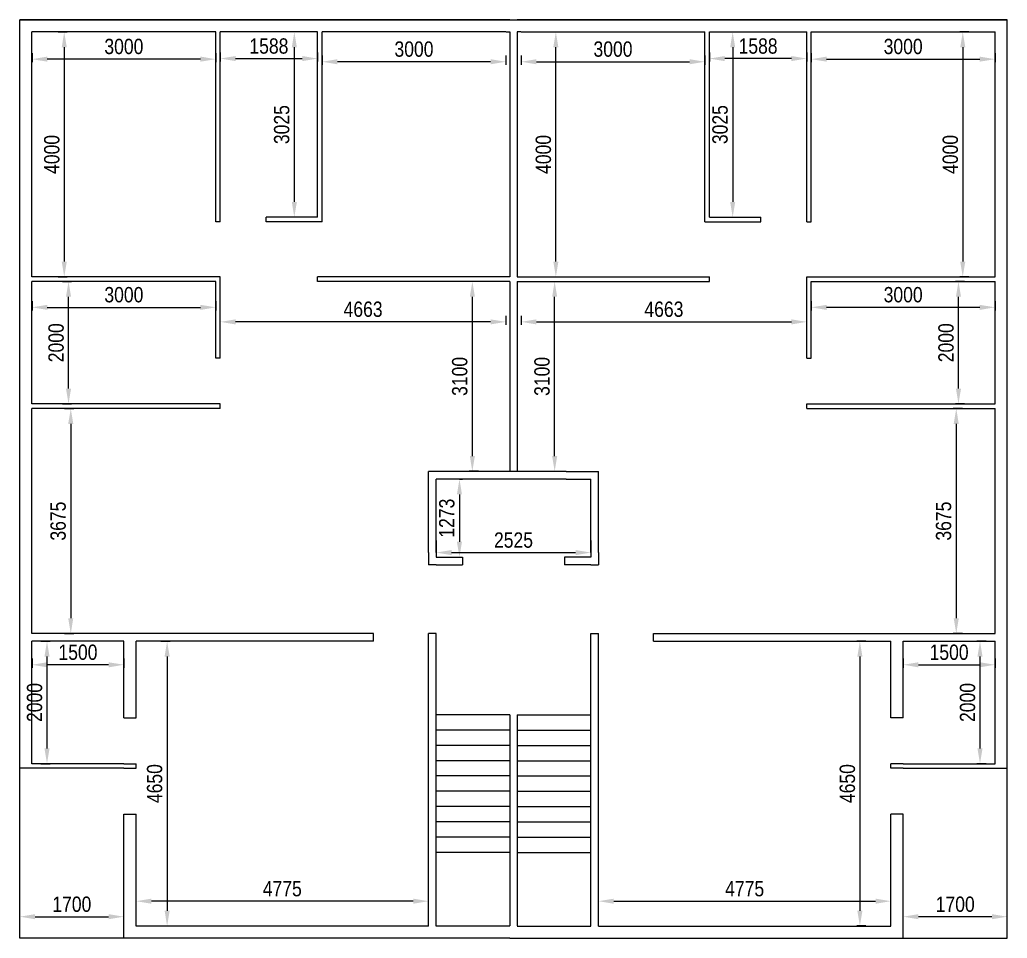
# Model space of a CAD drawing. Header units: inches. Extents: x 633521 to 2450508, y -834496 to 165976.
# Drawn here: x 2337492 to 2353617, y 113323 to 128323 of the extents above; entities that cross this region are included whole.
import ezdxf

# ---------------------------------------------------------------- set-up
doc = ezdxf.new("R2010")
doc.units = ezdxf.units.IN
doc.header["$MEASUREMENT"] = 0
doc.linetypes.add('DASHED2', pattern=[0.375, 0.25, -0.125])
doc.layers.add('ELE', color=1, linetype='Continuous')
doc.styles.add('style2', font='technic_.ttf', dxfattribs={"height": 250})
doc.dimstyles.new('100', dxfattribs={"dimtxt": 200, "dimasz": 250, "dimexe": 50, "dimexo": 100, "dimgap": 75, "dimtad": 1, "dimtoh": 1, "dimdec": 0, "dimzin": 0, "dimdsep": 46, "dimtxsty": 'style2', "dimcen": 100, "dimclrd": 1, "dimclre": 1, "dimclrt": 7, "dimadec": 0, "dimazin": 0, "dimtfac": 1, "dimtdec": 0, "dimtix": 1, "dimtmove": 0, "dimatfit": 3, "dimfxl": 1, "dimfrac": 2, "dimtolj": 1, "dimtzin": 0, "dimarcsym": 0})

# ---------------------------------------------------------------- blocks, each defined once
blk = doc.blocks.new('*D298')
at = {"layer": 'ELE', "color": 1, "lineweight": -2, "transparency": 16777216}
for p, q in [((2351917, 113575), (2351917, 113725)), ((2353617, 113575), (2353617, 113725)), ((2353367, 113675), (2352167, 113675))]:
    blk.add_line(p, q, dxfattribs=at)
at = {"layer": 'ELE', "color": 1, "lineweight": 15, "transparency": 16777216}
for points in [[(2352167, 113716), (2352167, 113633), (2351917, 113675)], [(2353367, 113716), (2353367, 113633), (2353617, 113675)]]:
    blk.add_solid(points, dxfattribs=at)
at = {"layer": 'ELE', "color": 7, "transparency": 16777216, "insert": (2352767, 113877), "char_height": 250, "attachment_point": 5, "style": 'style2'}
blk.add_mtext('\\A1;1700', dxfattribs=at)
blk = doc.blocks.new('*D299')
at = {"layer": 'ELE', "color": 1, "lineweight": -2, "transparency": 16777216}
for p, q in [((2351917, 117889), (2351917, 117739)), ((2353417, 117889), (2353417, 117739)), ((2352167, 117789), (2353167, 117789))]:
    blk.add_line(p, q, dxfattribs=at)
at = {"layer": 'ELE', "color": 1, "lineweight": 15, "transparency": 16777216}
for points in [[(2352167, 117830), (2352167, 117747), (2351917, 117789)], [(2353167, 117830), (2353167, 117747), (2353417, 117789)]]:
    blk.add_solid(points, dxfattribs=at)
at = {"layer": 'ELE', "color": 7, "transparency": 16777216, "insert": (2352667, 117992), "char_height": 250, "attachment_point": 5, "style": 'style2'}
blk.add_mtext('\\A1;1500', dxfattribs=at)
blk = doc.blocks.new('*D300')
at = {"layer": 'ELE', "color": 1, "lineweight": -2, "transparency": 16777216}
for p, q in [((2353272, 118173), (2353122, 118173)), ((2353172, 116423), (2353172, 117923)), ((2353272, 116173), (2353122, 116173))]:
    blk.add_line(p, q, dxfattribs=at)
at = {"layer": 'ELE', "color": 1, "lineweight": 15, "transparency": 16777216}
for points in [[(2353130, 117923), (2353213, 117923), (2353172, 118173)], [(2353130, 116423), (2353213, 116423), (2353172, 116173)]]:
    blk.add_solid(points, dxfattribs=at)
at = {"layer": 'ELE', "color": 7, "transparency": 16777216, "insert": (2352969, 117173), "char_height": 250, "attachment_point": 5, "rotation": 90, "style": 'style2'}
blk.add_mtext('\\A1;2000', dxfattribs=at)
blk = doc.blocks.new('*D301')
at = {"layer": 'ELE', "color": 1, "lineweight": -2, "transparency": 16777216}
for p, q in [((2346942, 113828), (2346942, 113978)), ((2347192, 113928), (2351467, 113928)), ((2351717, 113828), (2351717, 113978))]:
    blk.add_line(p, q, dxfattribs=at)
at = {"layer": 'ELE', "color": 1, "lineweight": 15, "transparency": 16777216}
for points in [[(2347192, 113969), (2347192, 113886), (2346942, 113928)], [(2351467, 113969), (2351467, 113886), (2351717, 113928)]]:
    blk.add_solid(points, dxfattribs=at)
at = {"layer": 'ELE', "color": 7, "transparency": 16777216, "insert": (2349329, 114131), "char_height": 250, "attachment_point": 5, "style": 'style2'}
blk.add_mtext('\\A1;4775', dxfattribs=at)
blk = doc.blocks.new('*D302')
at = {"layer": 'ELE', "color": 1, "lineweight": -2, "transparency": 16777216}
for p, q in [((2351310, 118173), (2351160, 118173)), ((2351210, 117923), (2351210, 113773)), ((2351310, 113523), (2351160, 113523))]:
    blk.add_line(p, q, dxfattribs=at)
at = {"layer": 'ELE', "color": 1, "lineweight": 15, "transparency": 16777216}
for points in [[(2351169, 117923), (2351252, 117923), (2351210, 118173)], [(2351169, 113773), (2351252, 113773), (2351210, 113523)]]:
    blk.add_solid(points, dxfattribs=at)
at = {"layer": 'ELE', "color": 7, "transparency": 16777216, "insert": (2351007, 115848), "char_height": 250, "attachment_point": 5, "rotation": 90, "style": 'style2'}
blk.add_mtext('\\A1;4650', dxfattribs=at)
blk = doc.blocks.new('*D303')
at = {"layer": 'ELE', "color": 1, "lineweight": -2, "transparency": 16777216}
for p, q in [((2352884, 121973), (2352734, 121973)), ((2352784, 121723), (2352784, 118548)), ((2352884, 118298), (2352734, 118298))]:
    blk.add_line(p, q, dxfattribs=at)
at = {"layer": 'ELE', "color": 1, "lineweight": 15, "transparency": 16777216}
for points in [[(2352742, 121723), (2352825, 121723), (2352784, 121973)], [(2352742, 118548), (2352825, 118548), (2352784, 118298)]]:
    blk.add_solid(points, dxfattribs=at)
at = {"layer": 'ELE', "color": 7, "transparency": 16777216, "insert": (2352578, 120135), "char_height": 250, "attachment_point": 5, "rotation": 90, "style": 'style2'}
blk.add_mtext('\\A1;3675', dxfattribs=at)
blk = doc.blocks.new('*D304')
at = {"layer": 'ELE', "color": 1, "lineweight": -2, "transparency": 16777216}
for p, q in [((2346126, 124048), (2346276, 124048)), ((2346226, 121198), (2346226, 123798)), ((2346126, 120948), (2346276, 120948))]:
    blk.add_line(p, q, dxfattribs=at)
at = {"layer": 'ELE', "color": 1, "lineweight": 15, "transparency": 16777216}
for points in [[(2346185, 123798), (2346268, 123798), (2346226, 124048)], [(2346185, 121198), (2346268, 121198), (2346226, 120948)]]:
    blk.add_solid(points, dxfattribs=at)
at = {"layer": 'ELE', "color": 7, "transparency": 16777216, "insert": (2346021, 122498), "char_height": 250, "attachment_point": 5, "rotation": 90, "style": 'style2'}
blk.add_mtext('\\A1;3100', dxfattribs=at)
blk = doc.blocks.new('*D305')
at = {"layer": 'ELE', "color": 1, "lineweight": -2, "transparency": 16777216}
for p, q in [((2345679, 123489), (2345679, 123339)), ((2345929, 123389), (2350092, 123389)), ((2350342, 123289), (2350342, 123439))]:
    blk.add_line(p, q, dxfattribs=at)
at = {"layer": 'ELE', "color": 1, "lineweight": 15, "transparency": 16777216}
for points in [[(2345929, 123430), (2345929, 123347), (2345679, 123389)], [(2350092, 123430), (2350092, 123347), (2350342, 123389)]]:
    blk.add_solid(points, dxfattribs=at)
at = {"layer": 'ELE', "color": 7, "transparency": 16777216, "insert": (2348010, 123594), "char_height": 250, "attachment_point": 5, "style": 'style2'}
blk.add_mtext('\\A1;4663', dxfattribs=at)
blk = doc.blocks.new('*D306')
at = {"layer": 'ELE', "color": 1, "lineweight": -2, "transparency": 16777216}
for p, q in [((2345679, 127737), (2345679, 127587)), ((2348679, 127737), (2348679, 127587)), ((2345929, 127637), (2348429, 127637))]:
    blk.add_line(p, q, dxfattribs=at)
at = {"layer": 'ELE', "color": 1, "lineweight": 15, "transparency": 16777216}
for points in [[(2345929, 127678), (2345929, 127595), (2345679, 127637)], [(2348429, 127678), (2348429, 127595), (2348679, 127637)]]:
    blk.add_solid(points, dxfattribs=at)
at = {"layer": 'ELE', "color": 7, "transparency": 16777216, "insert": (2347179, 127842), "char_height": 250, "attachment_point": 5, "style": 'style2'}
blk.add_mtext('\\A1;3000', dxfattribs=at)
blk = doc.blocks.new('*D307')
at = {"layer": 'ELE', "color": 1, "lineweight": -2, "transparency": 16777216}
for p, q in [((2346146, 128123), (2346296, 128123)), ((2346246, 124373), (2346246, 127873)), ((2346146, 124123), (2346296, 124123))]:
    blk.add_line(p, q, dxfattribs=at)
at = {"layer": 'ELE', "color": 1, "lineweight": 15, "transparency": 16777216}
for points in [[(2346204, 127873), (2346287, 127873), (2346246, 128123)], [(2346204, 124373), (2346287, 124373), (2346246, 124123)]]:
    blk.add_solid(points, dxfattribs=at)
at = {"layer": 'ELE', "color": 7, "transparency": 16777216, "insert": (2346043, 126123), "char_height": 250, "attachment_point": 5, "rotation": 90, "style": 'style2'}
blk.add_mtext('\\A1;4000', dxfattribs=at)
blk = doc.blocks.new('*D308')
at = {"layer": 'ELE', "color": 1, "lineweight": -2, "transparency": 16777216}
for p, q in [((2348754, 127789), (2348754, 127639)), ((2350342, 127789), (2350342, 127639)), ((2350092, 127689), (2349004, 127689))]:
    blk.add_line(p, q, dxfattribs=at)
at = {"layer": 'ELE', "color": 1, "lineweight": 15, "transparency": 16777216}
for points in [[(2349004, 127730), (2349004, 127647), (2348754, 127689)], [(2350092, 127730), (2350092, 127647), (2350342, 127689)]]:
    blk.add_solid(points, dxfattribs=at)
at = {"layer": 'ELE', "color": 7, "transparency": 16777216, "insert": (2349548, 127892), "char_height": 250, "attachment_point": 5, "style": 'style2'}
blk.add_mtext('\\A1;1588', dxfattribs=at)
blk = doc.blocks.new('*D309')
at = {"layer": 'ELE', "color": 1, "lineweight": -2, "transparency": 16777216}
for p, q in [((2349033, 128123), (2349183, 128123)), ((2349133, 127873), (2349133, 125348)), ((2349033, 125098), (2349183, 125098))]:
    blk.add_line(p, q, dxfattribs=at)
at = {"layer": 'ELE', "color": 1, "lineweight": 15, "transparency": 16777216}
for points in [[(2349092, 127873), (2349175, 127873), (2349133, 128123)], [(2349092, 125348), (2349175, 125348), (2349133, 125098)]]:
    blk.add_solid(points, dxfattribs=at)
at = {"layer": 'ELE', "color": 7, "transparency": 16777216, "insert": (2348928, 126610), "char_height": 250, "attachment_point": 5, "rotation": 90, "style": 'style2'}
blk.add_mtext('\\A1;3025', dxfattribs=at)
blk = doc.blocks.new('*D310')
at = {"layer": 'ELE', "color": 1, "lineweight": -2, "transparency": 16777216}
for p, q in [((2350417, 127779), (2350417, 127629)), ((2353417, 127779), (2353417, 127629)), ((2350667, 127679), (2353167, 127679))]:
    blk.add_line(p, q, dxfattribs=at)
at = {"layer": 'ELE', "color": 1, "lineweight": 15, "transparency": 16777216}
for points in [[(2350667, 127721), (2350667, 127638), (2350417, 127679)], [(2353167, 127721), (2353167, 127638), (2353417, 127679)]]:
    blk.add_solid(points, dxfattribs=at)
at = {"layer": 'ELE', "color": 7, "transparency": 16777216, "insert": (2351917, 127885), "char_height": 250, "attachment_point": 5, "style": 'style2'}
blk.add_mtext('\\A1;3000', dxfattribs=at)
blk = doc.blocks.new('*D311')
at = {"layer": 'ELE', "color": 1, "lineweight": -2, "transparency": 16777216}
for p, q in [((2352990, 128123), (2352840, 128123)), ((2352890, 127873), (2352890, 124373)), ((2352990, 124123), (2352840, 124123))]:
    blk.add_line(p, q, dxfattribs=at)
at = {"layer": 'ELE', "color": 1, "lineweight": 15, "transparency": 16777216}
for points in [[(2352849, 127873), (2352932, 127873), (2352890, 128123)], [(2352849, 124373), (2352932, 124373), (2352890, 124123)]]:
    blk.add_solid(points, dxfattribs=at)
at = {"layer": 'ELE', "color": 7, "transparency": 16777216, "insert": (2352688, 126123), "char_height": 250, "attachment_point": 5, "rotation": 90, "style": 'style2'}
blk.add_mtext('\\A1;4000', dxfattribs=at)
blk = doc.blocks.new('*D312')
at = {"layer": 'ELE', "color": 1, "lineweight": -2, "transparency": 16777216}
for p, q in [((2352920, 124048), (2352770, 124048)), ((2352820, 122298), (2352820, 123798)), ((2352920, 122048), (2352770, 122048))]:
    blk.add_line(p, q, dxfattribs=at)
at = {"layer": 'ELE', "color": 1, "lineweight": 15, "transparency": 16777216}
for points in [[(2352779, 123798), (2352862, 123798), (2352820, 124048)], [(2352779, 122298), (2352862, 122298), (2352820, 122048)]]:
    blk.add_solid(points, dxfattribs=at)
at = {"layer": 'ELE', "color": 7, "transparency": 16777216, "insert": (2352618, 123048), "char_height": 250, "attachment_point": 5, "rotation": 90, "style": 'style2'}
blk.add_mtext('\\A1;2000', dxfattribs=at)
blk = doc.blocks.new('*D313')
at = {"layer": 'ELE', "color": 1, "lineweight": -2, "transparency": 16777216}
for p, q in [((2350417, 123726), (2350417, 123576)), ((2353417, 123726), (2353417, 123576)), ((2353167, 123626), (2350667, 123626))]:
    blk.add_line(p, q, dxfattribs=at)
at = {"layer": 'ELE', "color": 1, "lineweight": 15, "transparency": 16777216}
for points in [[(2350667, 123667), (2350667, 123584), (2350417, 123626)], [(2353167, 123667), (2353167, 123584), (2353417, 123626)]]:
    blk.add_solid(points, dxfattribs=at)
at = {"layer": 'ELE', "color": 7, "transparency": 16777216, "insert": (2351917, 123831), "char_height": 250, "attachment_point": 5, "style": 'style2'}
blk.add_mtext('\\A1;3000', dxfattribs=at)
blk = doc.blocks.new('*D318')
at = {"layer": 'ELE', "color": 1, "lineweight": -2, "transparency": 16777216}
for p, q in [((2337492, 113575), (2337492, 113725)), ((2339192, 113575), (2339192, 113725)), ((2337742, 113675), (2338942, 113675))]:
    blk.add_line(p, q, dxfattribs=at)
at = {"layer": 'ELE', "color": 1, "lineweight": 15, "transparency": 16777216}
for points in [[(2337742, 113716), (2337742, 113633), (2337492, 113675)], [(2338942, 113716), (2338942, 113633), (2339192, 113675)]]:
    blk.add_solid(points, dxfattribs=at)
at = {"layer": 'ELE', "color": 7, "transparency": 16777216, "insert": (2338342, 113877), "char_height": 250, "attachment_point": 5, "style": 'style2'}
blk.add_mtext('\\A1;1700', dxfattribs=at)
blk = doc.blocks.new('*D319')
at = {"layer": 'ELE', "color": 1, "lineweight": -2, "transparency": 16777216}
for p, q in [((2337692, 117889), (2337692, 117739)), ((2339192, 117889), (2339192, 117739)), ((2338942, 117789), (2337942, 117789))]:
    blk.add_line(p, q, dxfattribs=at)
at = {"layer": 'ELE', "color": 1, "lineweight": 15, "transparency": 16777216}
for points in [[(2337942, 117830), (2337942, 117747), (2337692, 117789)], [(2338942, 117830), (2338942, 117747), (2339192, 117789)]]:
    blk.add_solid(points, dxfattribs=at)
at = {"layer": 'ELE', "color": 7, "transparency": 16777216, "insert": (2338442, 117992), "char_height": 250, "attachment_point": 5, "style": 'style2'}
blk.add_mtext('\\A1;1500', dxfattribs=at)
blk = doc.blocks.new('*D320')
at = {"layer": 'ELE', "color": 1, "lineweight": -2, "transparency": 16777216}
for p, q in [((2337837, 118173), (2337987, 118173)), ((2337937, 116423), (2337937, 117923)), ((2337837, 116173), (2337987, 116173))]:
    blk.add_line(p, q, dxfattribs=at)
at = {"layer": 'ELE', "color": 1, "lineweight": 15, "transparency": 16777216}
for points in [[(2337895, 117923), (2337978, 117923), (2337937, 118173)], [(2337895, 116423), (2337978, 116423), (2337937, 116173)]]:
    blk.add_solid(points, dxfattribs=at)
at = {"layer": 'ELE', "color": 7, "transparency": 16777216, "insert": (2337734, 117173), "char_height": 250, "attachment_point": 5, "rotation": 90, "style": 'style2'}
blk.add_mtext('\\A1;2000', dxfattribs=at)
blk = doc.blocks.new('*D321')
at = {"layer": 'ELE', "color": 1, "lineweight": -2, "transparency": 16777216}
for p, q in [((2339392, 113828), (2339392, 113978)), ((2343917, 113928), (2339642, 113928)), ((2344167, 113828), (2344167, 113978))]:
    blk.add_line(p, q, dxfattribs=at)
at = {"layer": 'ELE', "color": 1, "lineweight": 15, "transparency": 16777216}
for points in [[(2339642, 113969), (2339642, 113886), (2339392, 113928)], [(2343917, 113969), (2343917, 113886), (2344167, 113928)]]:
    blk.add_solid(points, dxfattribs=at)
at = {"layer": 'ELE', "color": 7, "transparency": 16777216, "insert": (2341779, 114131), "char_height": 250, "attachment_point": 5, "style": 'style2'}
blk.add_mtext('\\A1;4775', dxfattribs=at)
blk = doc.blocks.new('*D322')
at = {"layer": 'ELE', "color": 1, "lineweight": -2, "transparency": 16777216}
for p, q in [((2339798, 118173), (2339948, 118173)), ((2339898, 117923), (2339898, 113773)), ((2339798, 113523), (2339948, 113523))]:
    blk.add_line(p, q, dxfattribs=at)
at = {"layer": 'ELE', "color": 1, "lineweight": 15, "transparency": 16777216}
for points in [[(2339857, 117923), (2339940, 117923), (2339898, 118173)], [(2339857, 113773), (2339940, 113773), (2339898, 113523)]]:
    blk.add_solid(points, dxfattribs=at)
at = {"layer": 'ELE', "color": 7, "transparency": 16777216, "insert": (2339695, 115848), "char_height": 250, "attachment_point": 5, "rotation": 90, "style": 'style2'}
blk.add_mtext('\\A1;4650', dxfattribs=at)
blk = doc.blocks.new('*D323')
at = {"layer": 'ELE', "color": 1, "lineweight": -2, "transparency": 16777216}
for p, q in [((2338225, 121973), (2338375, 121973)), ((2338325, 121723), (2338325, 118548)), ((2338225, 118298), (2338375, 118298))]:
    blk.add_line(p, q, dxfattribs=at)
at = {"layer": 'ELE', "color": 1, "lineweight": 15, "transparency": 16777216}
for points in [[(2338283, 121723), (2338366, 121723), (2338325, 121973)], [(2338283, 118548), (2338366, 118548), (2338325, 118298)]]:
    blk.add_solid(points, dxfattribs=at)
at = {"layer": 'ELE', "color": 7, "transparency": 16777216, "insert": (2338119, 120135), "char_height": 250, "attachment_point": 5, "rotation": 90, "style": 'style2'}
blk.add_mtext('\\A1;3675', dxfattribs=at)
blk = doc.blocks.new('*D324')
at = {"layer": 'ELE', "color": 1, "lineweight": -2, "transparency": 16777216}
for p, q in [((2344982, 124048), (2344832, 124048)), ((2344882, 121198), (2344882, 123798)), ((2344982, 120948), (2344832, 120948))]:
    blk.add_line(p, q, dxfattribs=at)
at = {"layer": 'ELE', "color": 1, "lineweight": 15, "transparency": 16777216}
for points in [[(2344841, 123798), (2344924, 123798), (2344882, 124048)], [(2344841, 121198), (2344924, 121198), (2344882, 120948)]]:
    blk.add_solid(points, dxfattribs=at)
at = {"layer": 'ELE', "color": 7, "transparency": 16777216, "insert": (2344677, 122498), "char_height": 250, "attachment_point": 5, "rotation": 90, "style": 'style2'}
blk.add_mtext('\\A1;3100', dxfattribs=at)
blk = doc.blocks.new('*D325')
at = {"layer": 'ELE', "color": 1, "lineweight": -2, "transparency": 16777216}
for p, q in [((2340767, 123289), (2340767, 123439)), ((2345179, 123389), (2341017, 123389)), ((2345429, 123489), (2345429, 123339))]:
    blk.add_line(p, q, dxfattribs=at)
at = {"layer": 'ELE', "color": 1, "lineweight": 15, "transparency": 16777216}
for points in [[(2341017, 123430), (2341017, 123347), (2340767, 123389)], [(2345179, 123430), (2345179, 123347), (2345429, 123389)]]:
    blk.add_solid(points, dxfattribs=at)
at = {"layer": 'ELE', "color": 7, "transparency": 16777216, "insert": (2343098, 123594), "char_height": 250, "attachment_point": 5, "style": 'style2'}
blk.add_mtext('\\A1;4663', dxfattribs=at)
blk = doc.blocks.new('*D326')
at = {"layer": 'ELE', "color": 1, "lineweight": -2, "transparency": 16777216}
for p, q in [((2342429, 127737), (2342429, 127587)), ((2345429, 127737), (2345429, 127587)), ((2345179, 127637), (2342679, 127637))]:
    blk.add_line(p, q, dxfattribs=at)
at = {"layer": 'ELE', "color": 1, "lineweight": 15, "transparency": 16777216}
for points in [[(2342679, 127678), (2342679, 127595), (2342429, 127637)], [(2345179, 127678), (2345179, 127595), (2345429, 127637)]]:
    blk.add_solid(points, dxfattribs=at)
at = {"layer": 'ELE', "color": 7, "transparency": 16777216, "insert": (2343929, 127842), "char_height": 250, "attachment_point": 5, "style": 'style2'}
blk.add_mtext('\\A1;3000', dxfattribs=at)
blk = doc.blocks.new('*D327')
at = {"layer": 'ELE', "color": 1, "lineweight": -2, "transparency": 16777216}
for p, q in [((2340767, 127789), (2340767, 127639)), ((2342354, 127789), (2342354, 127639)), ((2341017, 127689), (2342104, 127689))]:
    blk.add_line(p, q, dxfattribs=at)
at = {"layer": 'ELE', "color": 1, "lineweight": 15, "transparency": 16777216}
for points in [[(2341017, 127730), (2341017, 127647), (2340767, 127689)], [(2342104, 127730), (2342104, 127647), (2342354, 127689)]]:
    blk.add_solid(points, dxfattribs=at)
at = {"layer": 'ELE', "color": 7, "transparency": 16777216, "insert": (2341560, 127892), "char_height": 250, "attachment_point": 5, "style": 'style2'}
blk.add_mtext('\\A1;1588', dxfattribs=at)
blk = doc.blocks.new('*D328')
at = {"layer": 'ELE', "color": 1, "lineweight": -2, "transparency": 16777216}
for p, q in [((2342075, 128123), (2341925, 128123)), ((2341975, 127873), (2341975, 125348)), ((2342075, 125098), (2341925, 125098))]:
    blk.add_line(p, q, dxfattribs=at)
at = {"layer": 'ELE', "color": 1, "lineweight": 15, "transparency": 16777216}
for points in [[(2341934, 127873), (2342017, 127873), (2341975, 128123)], [(2341934, 125348), (2342017, 125348), (2341975, 125098)]]:
    blk.add_solid(points, dxfattribs=at)
at = {"layer": 'ELE', "color": 7, "transparency": 16777216, "insert": (2341770, 126610), "char_height": 250, "attachment_point": 5, "rotation": 90, "style": 'style2'}
blk.add_mtext('\\A1;3025', dxfattribs=at)
blk = doc.blocks.new('*D329')
at = {"layer": 'ELE', "color": 1, "lineweight": -2, "transparency": 16777216}
for p, q in [((2337692, 127779), (2337692, 127629)), ((2340692, 127779), (2340692, 127629)), ((2340442, 127679), (2337942, 127679))]:
    blk.add_line(p, q, dxfattribs=at)
at = {"layer": 'ELE', "color": 1, "lineweight": 15, "transparency": 16777216}
for points in [[(2337942, 127721), (2337942, 127638), (2337692, 127679)], [(2340442, 127721), (2340442, 127638), (2340692, 127679)]]:
    blk.add_solid(points, dxfattribs=at)
at = {"layer": 'ELE', "color": 7, "transparency": 16777216, "insert": (2339192, 127885), "char_height": 250, "attachment_point": 5, "style": 'style2'}
blk.add_mtext('\\A1;3000', dxfattribs=at)
blk = doc.blocks.new('*D330')
at = {"layer": 'ELE', "color": 1, "lineweight": -2, "transparency": 16777216}
for p, q in [((2338118, 128123), (2338268, 128123)), ((2338218, 127873), (2338218, 124373)), ((2338118, 124123), (2338268, 124123))]:
    blk.add_line(p, q, dxfattribs=at)
at = {"layer": 'ELE', "color": 1, "lineweight": 15, "transparency": 16777216}
for points in [[(2338177, 127873), (2338260, 127873), (2338218, 128123)], [(2338177, 124373), (2338260, 124373), (2338218, 124123)]]:
    blk.add_solid(points, dxfattribs=at)
at = {"layer": 'ELE', "color": 7, "transparency": 16777216, "insert": (2338016, 126123), "char_height": 250, "attachment_point": 5, "rotation": 90, "style": 'style2'}
blk.add_mtext('\\A1;4000', dxfattribs=at)
blk = doc.blocks.new('*D331')
at = {"layer": 'ELE', "color": 1, "lineweight": -2, "transparency": 16777216}
for p, q in [((2338188, 124048), (2338338, 124048)), ((2338288, 122298), (2338288, 123798)), ((2338188, 122048), (2338338, 122048))]:
    blk.add_line(p, q, dxfattribs=at)
at = {"layer": 'ELE', "color": 1, "lineweight": 15, "transparency": 16777216}
for points in [[(2338247, 123798), (2338330, 123798), (2338288, 124048)], [(2338247, 122298), (2338330, 122298), (2338288, 122048)]]:
    blk.add_solid(points, dxfattribs=at)
at = {"layer": 'ELE', "color": 7, "transparency": 16777216, "insert": (2338086, 123048), "char_height": 250, "attachment_point": 5, "rotation": 90, "style": 'style2'}
blk.add_mtext('\\A1;2000', dxfattribs=at)
blk = doc.blocks.new('*D332')
at = {"layer": 'ELE', "color": 1, "lineweight": -2, "transparency": 16777216}
for p, q in [((2337692, 123726), (2337692, 123576)), ((2340692, 123726), (2340692, 123576)), ((2337942, 123626), (2340442, 123626))]:
    blk.add_line(p, q, dxfattribs=at)
at = {"layer": 'ELE', "color": 1, "lineweight": 15, "transparency": 16777216}
for points in [[(2337942, 123667), (2337942, 123584), (2337692, 123626)], [(2340442, 123667), (2340442, 123584), (2340692, 123626)]]:
    blk.add_solid(points, dxfattribs=at)
at = {"layer": 'ELE', "color": 7, "transparency": 16777216, "insert": (2339192, 123831), "char_height": 250, "attachment_point": 5, "style": 'style2'}
blk.add_mtext('\\A1;3000', dxfattribs=at)
blk = doc.blocks.new('*D334')
at = {"color": 1, "lineweight": -2, "transparency": 16777216}
for p, q in [((2344292, 119821), (2344292, 119571)), ((2346817, 119821), (2346817, 119571)), ((2344542, 119621), (2346567, 119621))]:
    blk.add_line(p, q, dxfattribs=at)
at = {"color": 1, "lineweight": 15, "transparency": 16777216}
for points in [[(2344542, 119663), (2344542, 119579), (2344292, 119621)], [(2346567, 119663), (2346567, 119579), (2346817, 119621)]]:
    blk.add_solid(points, dxfattribs=at)
at = {"color": 7, "lineweight": 30, "transparency": 16777216, "insert": (2345554, 119824), "char_height": 250, "attachment_point": 5, "style": 'style2'}
blk.add_mtext('\\A1;2525', dxfattribs=at)
blk = doc.blocks.new('*D335')
at = {"color": 1, "lineweight": -2, "transparency": 16777216}
for p, q in [((2344672, 120820), (2344722, 120820)), ((2344672, 120570), (2344672, 119797)), ((2344672, 119547), (2344722, 119547))]:
    blk.add_line(p, q, dxfattribs=at)
at = {"color": 1, "lineweight": 15, "transparency": 16777216}
for points in [[(2344630, 120570), (2344713, 120570), (2344672, 120820)], [(2344630, 119797), (2344713, 119797), (2344672, 119547)]]:
    blk.add_solid(points, dxfattribs=at)
at = {"color": 7, "lineweight": 30, "transparency": 16777216, "insert": (2344466, 120183), "char_height": 250, "attachment_point": 5, "rotation": 90, "style": 'style2'}
blk.add_mtext('\\A1;1273', dxfattribs=at)

msp = doc.modelspace()

# ---------------------------------------------------------------- linework, layer by layer
at = {"color": 18, "lineweight": 30, "true_color": 0x000000}
for p, q in [((2345491.7, 128322.7), (2345616.7, 128322.7)), ((2345491.7, 128122.7), (2345491.7, 124122.7)), ((2345616.7, 128122.7), (2345616.7, 124122.7)), ((2345491.7, 124047.7), (2345491.7, 120949.2)), ((2345616.7, 124047.7), (2345616.7, 120947.7)), ((2344166.7, 119621.2), (2344166.7, 120944.6)), ((2346416.7, 120944.6), (2344166.7, 120944.6)), ((2345491.7, 120949.2), (2345491.7, 120944.6)), ((2345616.7, 120947.7), (2345616.7, 120944.6)), ((2346416.7, 120944.6), (2346681.1, 120944.6)), ((2346681.1, 120944.6), (2346941.7, 120944.6)), ((2346941.7, 119621.2), (2346941.7, 120944.6)), ((2344291.7, 119621.2), (2344291.7, 120819.6)), ((2346416.7, 120819.6), (2344291.7, 120819.6)), ((2346416.7, 120819.6), (2346681.1, 120819.6)), ((2346681.1, 120819.6), (2346816.7, 120819.6)), ((2346816.7, 119621.2), (2346816.7, 120819.6)), ((2344166.7, 119621.2), (2344166.7, 119422.7)), ((2344291.7, 119621.2), (2344291.7, 119547.1)), ((2344291.7, 119547.1), (2344723.8, 119547.1)), ((2344723.8, 119547.1), (2344723.8, 119422.1)), ((2346816.7, 119547.1), (2346384.6, 119547.1)), ((2346384.6, 119547.1), (2346384.6, 119422.1)), ((2346816.7, 119621.2), (2346816.7, 119547.1)), ((2346941.7, 119621.2), (2346941.7, 119422.1)), ((2344291.7, 119422.7), (2344166.7, 119422.7)), ((2344291.7, 119422.1), (2344723.8, 119422.1)), ((2346816.7, 119422.1), (2346384.6, 119422.1)), ((2346817.5, 119422.1), (2346942.5, 119422.1)), ((2345491.7, 113322.7), (2345616.7, 113322.7))]:
    msp.add_line(p, q, dxfattribs=at)
at = {"color": 18, "linetype": 'DASHED2', "lineweight": 30, "true_color": 0x000000}
for p, q in [((2345429.2, 128122.7), (2345491.7, 128122.7)), ((2345679.2, 128122.7), (2345616.7, 128122.7)), ((2345491.7, 114722.7), (2345491.7, 113522.7)), ((2345616.7, 114722.7), (2345616.7, 113522.7))]:
    msp.add_line(p, q, dxfattribs=at)
at = {"layer": 'ELE', "color": 18, "true_color": 0x000000}
for p, q in [((2345491.7, 128322.7), (2337491.7, 128322.7)), ((2337491.7, 128322.7), (2345491.7, 128322.7)), ((2337491.7, 113322.7), (2337491.7, 128322.7)), ((2345616.7, 128322.7), (2353616.7, 128322.7)), ((2353616.7, 128322.7), (2345616.7, 128322.7)), ((2353616.7, 113322.7), (2353616.7, 128322.7)), ((2340691.7, 128122.7), (2337691.7, 128122.7)), ((2337691.7, 124122.7), (2337691.7, 128122.7)), ((2340691.7, 125022.7), (2340691.7, 128122.7)), ((2342354.2, 128122.7), (2340766.7, 128122.7)), ((2340766.7, 125022.7), (2340766.7, 128122.7)), ((2342354.2, 125097.7), (2342354.2, 128122.7)), ((2345429.2, 128122.7), (2342429.2, 128122.7)), ((2342429.2, 125022.7), (2342429.2, 128122.7)), ((2345679.2, 128122.7), (2348679.2, 128122.7)), ((2348679.2, 125022.7), (2348679.2, 128122.7)), ((2348754.2, 128122.7), (2350341.7, 128122.7)), ((2348754.2, 125097.7), (2348754.2, 128122.7)), ((2350341.7, 125022.7), (2350341.7, 128122.7)), ((2350416.7, 128122.7), (2353416.7, 128122.7)), ((2350416.7, 125022.7), (2350416.7, 128122.7)), ((2353416.7, 124122.7), (2353416.7, 128122.7)), ((2340766.7, 125022.7), (2340691.7, 125022.7)), ((2342354.2, 125097.7), (2341516.7, 125097.7)), ((2341516.7, 125022.7), (2341516.7, 125097.7)), ((2342429.2, 125022.7), (2341516.7, 125022.7)), ((2348679.2, 125022.7), (2349591.7, 125022.7)), ((2348754.2, 125097.7), (2349591.7, 125097.7)), ((2349591.7, 125022.7), (2349591.7, 125097.7)), ((2350341.7, 125022.7), (2350416.7, 125022.7)), ((2340766.7, 124122.7), (2337691.7, 124122.7)), ((2340691.7, 124047.7), (2337691.7, 124047.7)), ((2337691.7, 122047.7), (2337691.7, 124047.7)), ((2340691.7, 122797.7), (2340691.7, 124047.7)), ((2340766.7, 122797.7), (2340766.7, 124122.7)), ((2345491.7, 124122.7), (2342354.2, 124122.7)), ((2342354.2, 124047.7), (2342354.2, 124122.7)), ((2345491.7, 124047.7), (2342354.2, 124047.7)), ((2345616.7, 124122.7), (2348754.2, 124122.7)), ((2345616.7, 124047.7), (2348754.2, 124047.7)), ((2348754.2, 124047.7), (2348754.2, 124122.7)), ((2350341.7, 124122.7), (2353416.7, 124122.7)), ((2350341.7, 122797.7), (2350341.7, 124122.7)), ((2350416.7, 124047.7), (2353416.7, 124047.7)), ((2350416.7, 122797.7), (2350416.7, 124047.7)), ((2353416.7, 122047.7), (2353416.7, 124047.7)), ((2340766.7, 122797.7), (2340691.7, 122797.7)), ((2350341.7, 122797.7), (2350416.7, 122797.7)), ((2340766.7, 122047.7), (2337691.7, 122047.7)), ((2340766.7, 121972.7), (2337691.7, 121972.7)), ((2337691.7, 118297.7), (2337691.7, 121972.7)), ((2340766.7, 121972.7), (2340766.7, 122047.7)), ((2350341.7, 122047.7), (2353416.7, 122047.7)), ((2350341.7, 121972.7), (2350341.7, 122047.7)), ((2350341.7, 121972.7), (2353416.7, 121972.7)), ((2353416.7, 118297.7), (2353416.7, 121972.7)), ((2343266.7, 118297.7), (2337691.7, 118297.7)), ((2343266.7, 118172.7), (2343266.7, 118297.7)), ((2344291.7, 118297.7), (2344166.7, 118297.7)), ((2344166.7, 118172.7), (2344166.7, 118297.7)), ((2344291.7, 113522.7), (2344291.7, 118297.7)), ((2346816.7, 118297.7), (2346941.7, 118297.7)), ((2346816.7, 113522.7), (2346816.7, 118297.7)), ((2346941.7, 118172.7), (2346941.7, 118297.7)), ((2347841.7, 118297.7), (2353416.7, 118297.7)), ((2347841.7, 118172.7), (2347841.7, 118297.7)), ((2339191.7, 118172.7), (2337691.7, 118172.7)), ((2337691.7, 116172.7), (2337691.7, 118172.7)), ((2339191.7, 116922.7), (2339191.7, 118172.7)), ((2343266.7, 118172.7), (2339391.7, 118172.7)), ((2339391.7, 116922.7), (2339391.7, 118172.7)), ((2344166.7, 113522.7), (2344166.7, 118172.7)), ((2346941.7, 113522.7), (2346941.7, 118172.7)), ((2347841.7, 118172.7), (2351716.7, 118172.7)), ((2351716.7, 116922.7), (2351716.7, 118172.7)), ((2351916.7, 118172.7), (2353416.7, 118172.7)), ((2351916.7, 116922.7), (2351916.7, 118172.7)), ((2353416.7, 116172.7), (2353416.7, 118172.7)), ((2339191.7, 116922.7), (2339391.7, 116922.7)), ((2345491.7, 116972.7), (2344291.7, 116972.7)), ((2345491.7, 116972.7), (2345491.7, 114722.7)), ((2345616.7, 116972.7), (2346816.7, 116972.7)), ((2345616.7, 116972.7), (2345616.7, 114722.7)), ((2351916.7, 116922.7), (2351716.7, 116922.7)), ((2345491.7, 116722.7), (2344291.7, 116722.7)), ((2345616.7, 116722.7), (2346816.7, 116722.7)), ((2345491.7, 116472.7), (2344291.7, 116472.7)), ((2345616.7, 116472.7), (2346816.7, 116472.7)), ((2339191.7, 116172.7), (2337691.7, 116172.7)), ((2339191.7, 116172.7), (2339391.7, 116172.7)), ((2339391.7, 116097.7), (2339391.7, 116172.7)), ((2345491.7, 116222.7), (2344291.7, 116222.7)), ((2345616.7, 116222.7), (2346816.7, 116222.7)), ((2351716.7, 116097.7), (2351716.7, 116172.7)), ((2351916.7, 116172.7), (2351716.7, 116172.7)), ((2351916.7, 116172.7), (2353416.7, 116172.7)), ((2339191.7, 116097.7), (2337491.7, 116097.7)), ((2339191.7, 116097.7), (2339391.7, 116097.7)), ((2345491.7, 115972.7), (2344291.7, 115972.7)), ((2345616.7, 115972.7), (2346816.7, 115972.7)), ((2351916.7, 116097.7), (2351716.7, 116097.7)), ((2351916.7, 116097.7), (2353616.7, 116097.7)), ((2345491.7, 115722.7), (2344291.7, 115722.7)), ((2345616.7, 115722.7), (2346816.7, 115722.7)), ((2345491.7, 115472.7), (2344291.7, 115472.7)), ((2345616.7, 115472.7), (2346816.7, 115472.7)), ((2339191.7, 113322.7), (2339191.7, 115347.7)), ((2339191.7, 115347.7), (2339391.7, 115347.7)), ((2339391.7, 113522.7), (2339391.7, 115347.7)), ((2351716.7, 113522.7), (2351716.7, 115347.7)), ((2351916.7, 115347.7), (2351716.7, 115347.7)), ((2351916.7, 113322.7), (2351916.7, 115347.7)), ((2345491.7, 115222.7), (2344291.7, 115222.7)), ((2345616.7, 115222.7), (2346816.7, 115222.7)), ((2345491.7, 114972.7), (2344291.7, 114972.7)), ((2345616.7, 114972.7), (2346816.7, 114972.7)), ((2345491.7, 114722.7), (2344291.7, 114722.7)), ((2345616.7, 114722.7), (2346816.7, 114722.7)), ((2344166.7, 113522.7), (2339391.7, 113522.7)), ((2345491.7, 113522.7), (2344291.7, 113522.7)), ((2345616.7, 113522.7), (2346816.7, 113522.7)), ((2346941.7, 113522.7), (2351716.7, 113522.7)), ((2345491.7, 113322.7), (2337491.7, 113322.7)), ((2345616.7, 113322.7), (2353616.7, 113322.7))]:
    msp.add_line(p, q, dxfattribs=at)

# ---------------------------------------------------------------- dimensions: what is measured, and where the dimension line sits
at = {"color": 18, "lineweight": 30, "true_color": 0x000000}
dim = msp.add_linear_dim(base=(2344671.5237, 119547.093), p1=(2344592.8585, 120819.6305), p2=(2344623.2259, 119547.093), angle=90, dimstyle='100', override={"dimfxl": 200, "dimfxlon": 1}, dxfattribs=at)
dim.commit()
dim.dimension.update_dxf_attribs({"geometry": '*D335', "text_midpoint": (2344465.8585, 120183.3618)})
dim = msp.add_linear_dim(base=(2346816.7, 119621.2), p1=(2344291.7, 120220.4), p2=(2346816.7, 120220.4), dimstyle='100', override={"dimfxl": 200, "dimfxlon": 1}, dxfattribs=at)
dim.commit()
dim.dimension.update_dxf_attribs({"geometry": '*D334', "text_midpoint": (2345554.2, 119824.1)})
at = {"layer": 'ELE', "color": 18, "true_color": 0x000000}
for base, p1, p2, angle, picture, middle in [((2337691.7, 127679.2), (2340691.7, 128122.7), (2337691.7, 128122.7), 180, '*D329', (2339191.7, 127884.9)), ((2338218.2, 124122.7), (2337691.7, 128122.7), (2337691.7, 124122.7), 90, '*D330', (2338016, 126122.7)), ((2342354.1846348, 127688.6988312), (2340766.6846348, 128122.6988312), (2342354.1846348, 128122.6988312), 180, '*D327', (2341560.4346348, 127892.1710534)), ((2341975.2, 125097.7), (2342354.2, 128122.7), (2342354.2, 125097.7), 90, '*D328', (2341769.5, 126610.2)), ((2342429.2, 127636.7), (2345429.2, 128122.7), (2342429.2, 128122.7), 180, '*D326', (2343929.2, 127842.4)), ((2346245.7, 128122.7), (2345654.2, 124122.7), (2345654.2, 128122.7), 90, '*D307', (2346043.5, 126122.7)), ((2349133.2, 125097.7), (2348754.2, 128122.7), (2348754.2, 125097.7), 90, '*D309', (2348927.5, 126610.2)), ((2352890.2, 124122.7), (2353416.7, 128122.7), (2353416.7, 124122.7), 90, '*D311', (2352688, 126122.7)), ((2338288.2, 124047.7), (2337691.7, 122047.7), (2337691.7, 124047.7), 90, '*D331', (2338086, 123047.7)), ((2340691.7, 123625.7), (2337691.7, 124047.7), (2340691.7, 124047.7), 180, '*D332', (2339191.7, 123831.4)), ((2340766.6846348, 123388.6988312), (2345429.1846348, 124047.6988312), (2340766.6846348, 122797.6988312), 180, '*D325', (2343097.9346348, 123594.3640359)), ((2344882.2, 124047.7), (2345429.2, 120947.7), (2345429.2, 124047.7), 90, '*D324', (2344676.5, 122497.7)), ((2346226.2, 124047.7), (2345679.2, 120947.7), (2345679.2, 124047.7), 90, '*D304', (2346020.5, 122497.7)), ((2352820.2, 124047.7), (2353416.7, 122047.7), (2353416.7, 124047.7), 90, '*D312', (2352618, 123047.7)), ((2338324.7, 118297.7), (2337691.7, 121972.7), (2337691.7, 118297.7), 90, '*D323', (2338119, 120135.2)), ((2352783.7, 118297.7), (2353416.7, 121972.7), (2353416.7, 118297.7), 90, '*D303', (2352578, 120135.2)), ((2337936.7, 118172.7), (2337691.7, 116172.7), (2337691.7, 118172.7), 90, '*D320', (2337734.5, 117172.7)), ((2337691.7, 117788.7), (2339191.7, 118172.7), (2337691.7, 118172.7), 180, '*D319', (2338441.7, 117991.6)), ((2339898.2, 113522.7), (2339391.7, 118172.7), (2339391.7, 113522.7), 90, '*D322', (2339695.3, 115847.7)), ((2351210.2, 113522.7), (2351716.7, 118172.7), (2351716.7, 113522.7), 90, '*D302', (2351007.3, 115847.7)), ((2353171.7, 118172.7), (2353416.7, 116172.7), (2353416.7, 118172.7), 90, '*D300', (2352969.5, 117172.7)), ((2339391.7, 113927.7), (2344166.7, 113522.7), (2339391.7, 113522.7), 180, '*D321', (2341779.2, 114130.6)), ((2339191.7, 113674.7), (2337491.7, 113322.7), (2339191.7, 113322.7), 180, '*D318', (2338341.7, 113876.9))]:
    dim = msp.add_linear_dim(base=base, p1=p1, p2=p2, angle=angle, dimstyle='100', override={"dimfxl": 100, "dimfxlon": 1}, dxfattribs=at)
    dim.commit()
    dim.dimension.update_dxf_attribs({"geometry": picture, "text_midpoint": middle})
for base, p1, p2, picture, middle in [((2348679.2, 127636.7), (2345679.2, 128122.7), (2348679.2, 128122.7), '*D306', (2347179.2, 127842.4)), ((2348754.1846348, 127688.6988312), (2350341.6846348, 128122.6988312), (2348754.1846348, 128122.6988312), '*D308', (2349547.9346348, 127892.1710534)), ((2353416.7, 127679.2), (2350416.7, 128122.7), (2353416.7, 128122.7), '*D310', (2351916.7, 127884.9)), ((2350341.6846348, 123388.6988312), (2345679.1846348, 124047.6988312), (2350341.6846348, 122797.6988312), '*D305', (2348010.4346348, 123594.3640359)), ((2350416.7, 123625.7), (2353416.7, 124047.7), (2350416.7, 124047.7), '*D313', (2351916.7, 123831.4)), ((2353416.7, 117788.7), (2351916.7, 118172.7), (2353416.7, 118172.7), '*D299', (2352666.7, 117991.6)), ((2351716.7, 113927.7), (2346941.7, 113522.7), (2351716.7, 113522.7), '*D301', (2349329.2, 114130.6)), ((2351916.7, 113674.7), (2353616.7, 113322.7), (2351916.7, 113322.7), '*D298', (2352766.7, 113876.9))]:
    dim = msp.add_linear_dim(base=base, p1=p1, p2=p2, dimstyle='100', override={"dimfxl": 100, "dimfxlon": 1}, dxfattribs=at)
    dim.commit()
    dim.dimension.update_dxf_attribs({"geometry": picture, "text_midpoint": middle})

doc.saveas('drawing.dxf')
